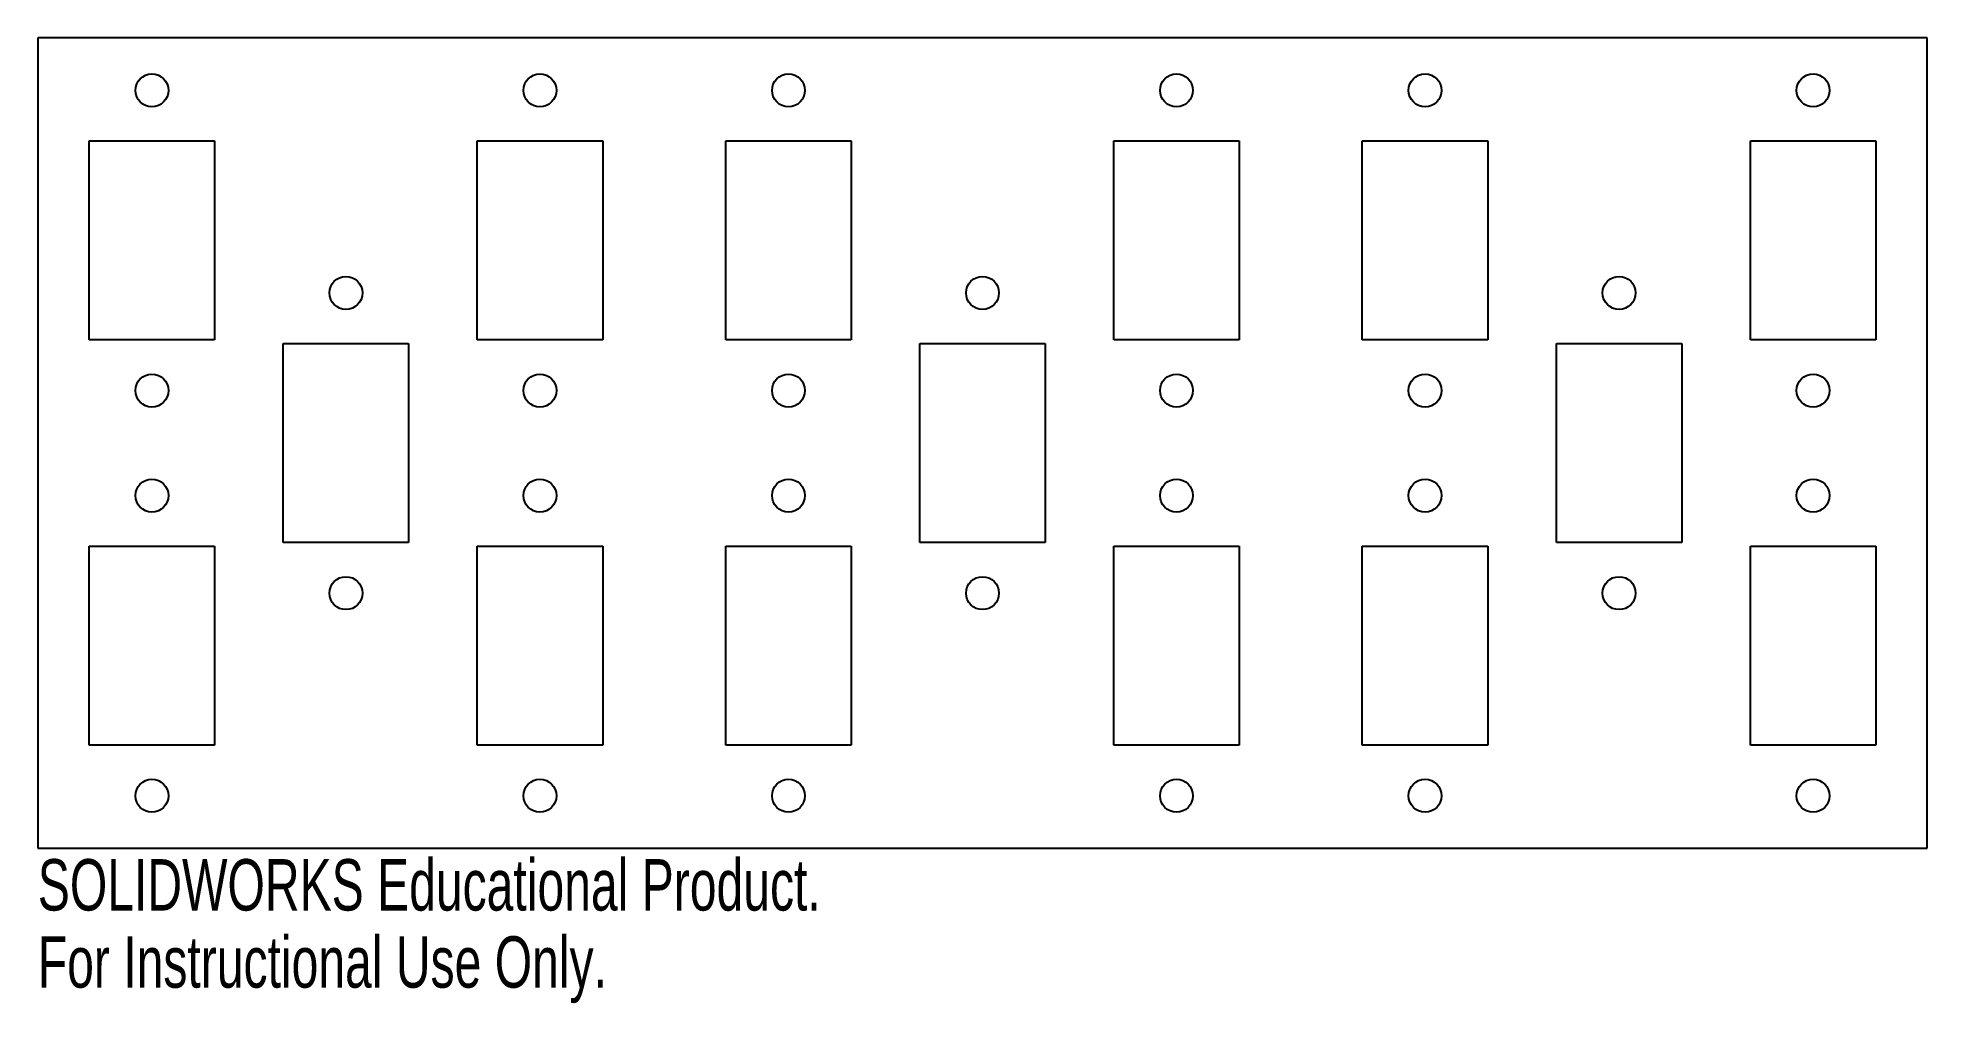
# Model space of a CAD drawing. Header units: inches. Extents: x 0 to 7, y -0.57 to 3.
import ezdxf

# ---------------------------------------------------------------- set-up
doc = ezdxf.new("R2010")
doc.units = ezdxf.units.IN
doc.header["$MEASUREMENT"] = 0
doc.styles.add('SLDTEXTSTYLE0', font='TXT', dxfattribs={"width": 0.7})

msp = doc.modelspace()

# ---------------------------------------------------------------- linework, layer by layer
at = {"color": 7, "linetype": 'Continuous', "lineweight": 25}
for p, q in [((0, 3), (0, 0)), ((7, 3), (0, 3)), ((7, 0), (7, 3)), ((0.1907, 1.8819), (0.1907, 2.6181)), ((0.1907, 2.6181), (0.6553, 2.6181)), ((0.6553, 2.6181), (0.6553, 1.8819)), ((1.6282, 1.8819), (1.6282, 2.6181)), ((1.6282, 2.6181), (2.0928, 2.6181)), ((2.0928, 2.6181), (2.0928, 1.8819)), ((2.549, 1.8819), (2.549, 2.6181)), ((2.549, 2.6181), (3.0135, 2.6181)), ((3.0135, 2.6181), (3.0135, 1.8819)), ((3.9865, 1.8819), (3.9865, 2.6181)), ((3.9865, 2.6181), (4.451, 2.6181)), ((4.451, 2.6181), (4.451, 1.8819)), ((4.9072, 1.8819), (4.9072, 2.6181)), ((4.9072, 2.6181), (5.3718, 2.6181)), ((5.3718, 2.6181), (5.3718, 1.8819)), ((6.3447, 1.8819), (6.3447, 2.6181)), ((6.3447, 2.6181), (6.8093, 2.6181)), ((6.8093, 2.6181), (6.8093, 1.8819)), ((0.6553, 1.8819), (0.1907, 1.8819)), ((0.9094, 1.1319), (0.9094, 1.8681)), ((0.9094, 1.8681), (1.374, 1.8681)), ((1.374, 1.8681), (1.374, 1.1319)), ((2.0928, 1.8819), (1.6282, 1.8819)), ((3.0135, 1.8819), (2.549, 1.8819)), ((3.2677, 1.1319), (3.2677, 1.8681)), ((3.2677, 1.8681), (3.7323, 1.8681)), ((3.7323, 1.8681), (3.7323, 1.1319)), ((4.451, 1.8819), (3.9865, 1.8819)), ((5.3718, 1.8819), (4.9072, 1.8819)), ((5.626, 1.1319), (5.626, 1.8681)), ((5.626, 1.8681), (6.0906, 1.8681)), ((6.0906, 1.8681), (6.0906, 1.1319)), ((6.8093, 1.8819), (6.3447, 1.8819)), ((1.374, 1.1319), (0.9094, 1.1319)), ((3.7323, 1.1319), (3.2677, 1.1319)), ((6.0906, 1.1319), (5.626, 1.1319)), ((0.1907, 0.3819), (0.1907, 1.1181)), ((0.1907, 1.1181), (0.6553, 1.1181)), ((0.6553, 1.1181), (0.6553, 0.3819)), ((1.6282, 0.3819), (1.6282, 1.1181)), ((1.6282, 1.1181), (2.0928, 1.1181)), ((2.0928, 1.1181), (2.0928, 0.3819)), ((2.549, 0.3819), (2.549, 1.1181)), ((2.549, 1.1181), (3.0135, 1.1181)), ((3.0135, 1.1181), (3.0135, 0.3819)), ((3.9865, 0.3819), (3.9865, 1.1181)), ((3.9865, 1.1181), (4.451, 1.1181)), ((4.451, 1.1181), (4.451, 0.3819)), ((4.9072, 0.3819), (4.9072, 1.1181)), ((4.9072, 1.1181), (5.3718, 1.1181)), ((5.3718, 1.1181), (5.3718, 0.3819)), ((6.3447, 0.3819), (6.3447, 1.1181)), ((6.3447, 1.1181), (6.8093, 1.1181)), ((6.8093, 1.1181), (6.8093, 0.3819)), ((0.6553, 0.3819), (0.1907, 0.3819)), ((2.0928, 0.3819), (1.6282, 0.3819)), ((3.0135, 0.3819), (2.549, 0.3819)), ((4.451, 0.3819), (3.9865, 0.3819)), ((5.3718, 0.3819), (4.9072, 0.3819)), ((6.8093, 0.3819), (6.3447, 0.3819)), ((0, 0), (7, 0))]:
    msp.add_line(p, q, dxfattribs=at)
for centre in [(0.423, 2.8056), (1.8605, 2.8056), (2.7812, 2.8056), (4.2187, 2.8056), (5.1395, 2.8056), (6.577, 2.8056), (1.1417, 2.0556), (3.5, 2.0556), (5.8583, 2.0556), (0.423, 1.6944), (1.8605, 1.6944), (2.7812, 1.6944), (4.2187, 1.6944), (5.1395, 1.6944), (6.577, 1.6944), (0.423, 1.3056), (1.8605, 1.3056), (2.7812, 1.3056), (4.2187, 1.3056), (5.1395, 1.3056), (6.577, 1.3056), (1.1417, 0.9444), (3.5, 0.9444), (5.8583, 0.9444), (0.423, 0.1944), (1.8605, 0.1944), (2.7812, 0.1944), (4.2187, 0.1944), (5.1395, 0.1944), (6.577, 0.1944)]:
    msp.add_circle(centre, 0.061, dxfattribs=at)

# ---------------------------------------------------------------- texts
at = {"color": 7, "linetype": 'Continuous', "char_height": 0.1903, "attachment_point": 1, "style": 'SLDTEXTSTYLE0'}
for s, insert in [('SOLIDWORKS Educational Product.', (0, -0.0401)), ('For Instructional Use Only.', (0, -0.3256))]:
    msp.add_mtext(s, dxfattribs=dict(at, insert=insert))

doc.saveas('drawing.dxf')
